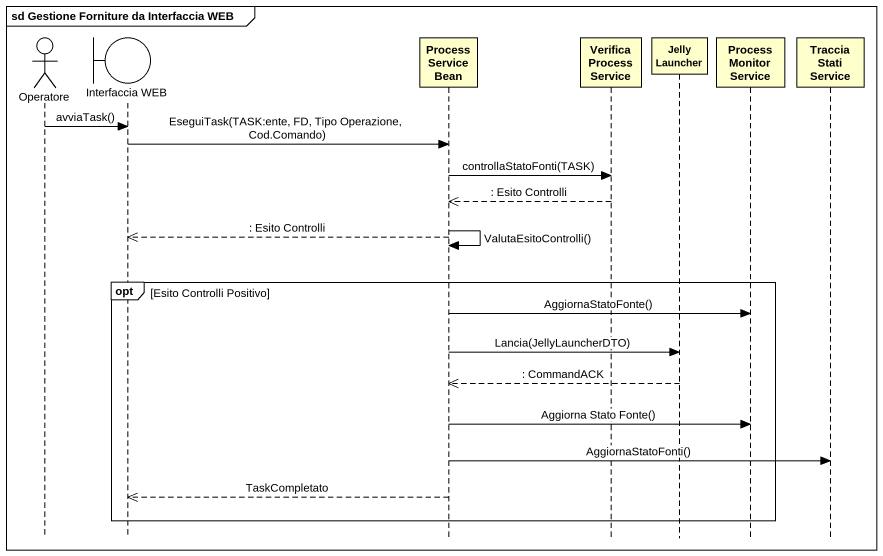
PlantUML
@startuml
mainframe sd Gestione Forniture da Interfaccia WEB
hide footbox
actor Operatore
boundary "Interfaccia WEB" as Interfaccia_WEB
participant "Process Service Bean" as Process_Service_Bean
participant "Verifica Process Service" as Verifica_Process_Service
participant "Jelly Launcher" as Jelly_Launcher
participant "Process Monitor Service" as Process_Monitor_Service
participant "Traccia Stati Service" as Traccia_Stati_Service

Operatore -> Interfaccia_WEB : avviaTask()
Interfaccia_WEB -> Process_Service_Bean : EseguiTask(TASK:ente, FD, Tipo Operazione, Cod.Comando)
Process_Service_Bean -> Verifica_Process_Service : controllaStatoFonti(TASK)
Verifica_Process_Service -->> Process_Service_Bean : : Esito Controlli
Process_Service_Bean -> Process_Service_Bean : ValutaEsitoControlli()
Process_Service_Bean -->> Interfaccia_WEB : : Esito Controlli
opt Esito Controlli Positivo
  Process_Service_Bean -> Process_Monitor_Service : AggiornaStatoFonte()
  Process_Service_Bean -> Jelly_Launcher : Lancia(JellyLauncherDTO)
  Jelly_Launcher -->> Process_Service_Bean : : CommandACK
  Process_Service_Bean -> Process_Monitor_Service : Aggiorna Stato Fonte()
  Process_Service_Bean -> Traccia_Stati_Service : AggiornaStatoFonti()
  Process_Service_Bean -->> Interfaccia_WEB : TaskCompletato
end
@enduml
